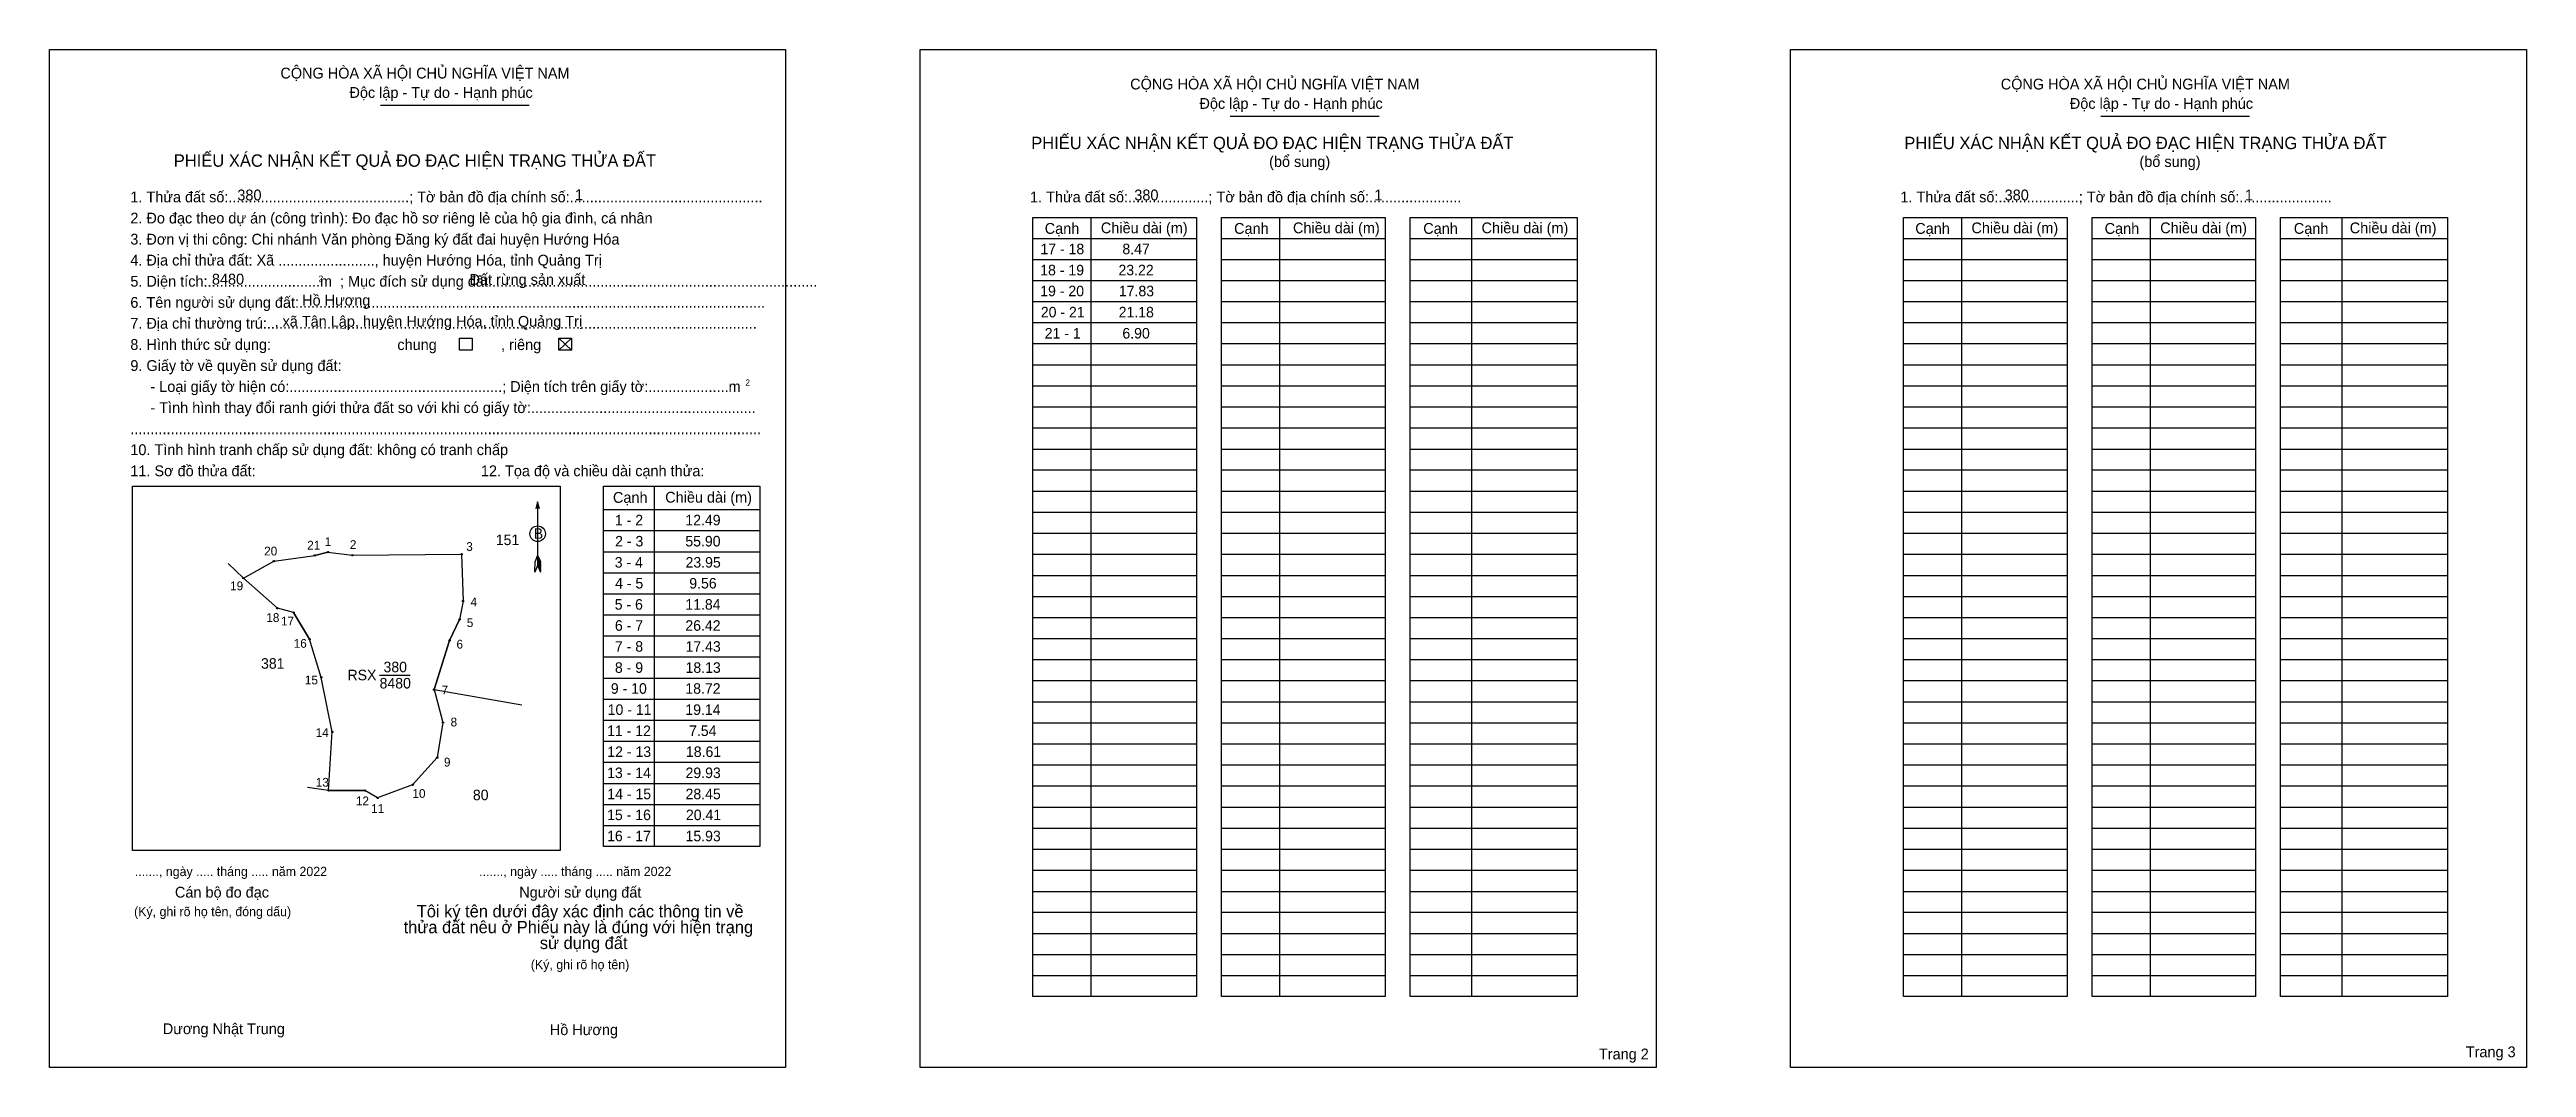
# Model space of a CAD drawing. Extents: x 544961 to 546227, y 1838122 to 1838643.
import ezdxf

# ---------------------------------------------------------------- set-up
doc = ezdxf.new("R2010")
doc.units = 0
for name, color, linetype in [('Level 1', 7, 'Continuous'), ('Level 10', 7, 'Continuous'), ('Level 11', 7, 'Continuous'), ('Level 13', 7, 'Continuous'), ('Level 2', 7, 'Continuous'), ('Level 25', 7, 'Continuous'), ('Level 27', 7, 'Continuous'), ('Level 36', 7, 'Continuous'), ('Level 48', 7, 'Continuous'), ('Level 50', 7, 'Continuous'), ('Level 52', 7, 'Continuous'), ('Level 55', 7, 'Continuous'), ('Level 6', 7, 'Continuous'), ('Level 9', 7, 'Continuous')]:
    doc.layers.add(name, color=color, linetype=linetype)

msp = doc.modelspace()

# ---------------------------------------------------------------- linework, layer by layer
at = {"layer": 'Level 1'}
for p, q in [((544960.9, 1838642.7), (544960.9, 1838642.7)), ((545405.9, 1838642.7), (545405.9, 1838642.7)), ((545130, 1838614.2), (545206.1, 1838614.2)), ((545564.4, 1838608.7), (545640.5, 1838608.7)), ((546009.4, 1838608.7), (546085.5, 1838608.7)), ((545493.2, 1838556.9), (545493.2, 1838158.6)), ((545589.6, 1838556.9), (545589.6, 1838158.6)), ((545687.8, 1838556.9), (545687.8, 1838158.6)), ((545938.2, 1838556.9), (545938.2, 1838158.6)), ((546034.6, 1838556.9), (546034.6, 1838158.6)), ((546132.7, 1838556.9), (546132.7, 1838158.6)), ((545463.6, 1838546.2), (545547.2, 1838546.2)), ((545560, 1838546.2), (545643.6, 1838546.2)), ((545656.4, 1838546.2), (545741.8, 1838546.2)), ((545908.6, 1838546.2), (545992.2, 1838546.2)), ((546005, 1838546.2), (546088.6, 1838546.2)), ((546101.3, 1838546.2), (546186.7, 1838546.2)), ((545463.6, 1838535.4), (545547.2, 1838535.4)), ((545560, 1838535.4), (545643.6, 1838535.4)), ((545656.4, 1838535.4), (545741.8, 1838535.4)), ((545908.6, 1838535.4), (545992.2, 1838535.4)), ((546005, 1838535.4), (546088.6, 1838535.4)), ((546101.3, 1838535.4), (546186.7, 1838535.4)), ((545463.6, 1838524.7), (545547.2, 1838524.7)), ((545560, 1838524.7), (545643.6, 1838524.7)), ((545656.4, 1838524.7), (545741.8, 1838524.7)), ((545908.6, 1838524.7), (545992.2, 1838524.7)), ((546005, 1838524.7), (546088.6, 1838524.7)), ((546101.3, 1838524.7), (546186.7, 1838524.7)), ((545463.6, 1838513.9), (545547.2, 1838513.9)), ((545560, 1838513.9), (545643.6, 1838513.9)), ((545656.4, 1838513.9), (545741.8, 1838513.9)), ((545908.6, 1838513.9), (545992.2, 1838513.9)), ((546005, 1838513.9), (546088.6, 1838513.9)), ((546101.3, 1838513.9), (546186.7, 1838513.9)), ((545221.2, 1838495.1), (545227.7, 1838489.1)), ((545221.2, 1838489.1), (545227.7, 1838495.1)), ((545463.6, 1838503.1), (545547.2, 1838503.1)), ((545463.6, 1838492.4), (545547.2, 1838492.4)), ((545560, 1838503.1), (545643.6, 1838503.1)), ((545560, 1838492.4), (545643.6, 1838492.4)), ((545656.4, 1838503.1), (545741.8, 1838503.1)), ((545656.4, 1838492.4), (545741.8, 1838492.4)), ((545908.6, 1838503.1), (545992.2, 1838503.1)), ((545908.6, 1838492.4), (545992.2, 1838492.4)), ((546005, 1838503.1), (546088.6, 1838503.1)), ((546005, 1838492.4), (546088.6, 1838492.4)), ((546101.3, 1838503.1), (546186.7, 1838503.1)), ((546101.3, 1838492.4), (546186.7, 1838492.4)), ((545463.6, 1838481.6), (545547.2, 1838481.6)), ((545560, 1838481.6), (545643.6, 1838481.6)), ((545656.4, 1838481.6), (545741.8, 1838481.6)), ((545908.6, 1838481.6), (545992.2, 1838481.6)), ((546005, 1838481.6), (546088.6, 1838481.6)), ((546101.3, 1838481.6), (546186.7, 1838481.6)), ((545463.6, 1838470.8), (545547.2, 1838470.8)), ((545560, 1838470.8), (545643.6, 1838470.8)), ((545656.4, 1838470.8), (545741.8, 1838470.8)), ((545908.6, 1838470.8), (545992.2, 1838470.8)), ((546005, 1838470.8), (546088.6, 1838470.8)), ((546101.3, 1838470.8), (546186.7, 1838470.8)), ((545463.6, 1838460.1), (545547.2, 1838460.1)), ((545560, 1838460.1), (545643.6, 1838460.1)), ((545656.4, 1838460.1), (545741.8, 1838460.1)), ((545908.6, 1838460.1), (545992.2, 1838460.1)), ((546005, 1838460.1), (546088.6, 1838460.1)), ((546101.3, 1838460.1), (546186.7, 1838460.1)), ((545463.6, 1838449.3), (545547.2, 1838449.3)), ((545560, 1838449.3), (545643.6, 1838449.3)), ((545656.4, 1838449.3), (545741.8, 1838449.3)), ((545908.6, 1838449.3), (545992.2, 1838449.3)), ((546005, 1838449.3), (546088.6, 1838449.3)), ((546101.3, 1838449.3), (546186.7, 1838449.3)), ((545463.6, 1838438.5), (545547.2, 1838438.5)), ((545560, 1838438.5), (545643.6, 1838438.5)), ((545656.4, 1838438.5), (545741.8, 1838438.5)), ((545908.6, 1838438.5), (545992.2, 1838438.5)), ((546005, 1838438.5), (546088.6, 1838438.5)), ((546101.3, 1838438.5), (546186.7, 1838438.5)), ((545003.3, 1838419.5), (545003.3, 1838419.5)), ((545269.9, 1838419.6), (545269.9, 1838235.3)), ((545463.6, 1838427.8), (545547.2, 1838427.8)), ((545463.6, 1838417), (545547.2, 1838417)), ((545560, 1838427.8), (545643.6, 1838427.8)), ((545560, 1838417), (545643.6, 1838417)), ((545656.4, 1838427.8), (545741.8, 1838427.8)), ((545656.4, 1838417), (545741.8, 1838417)), ((545908.6, 1838427.8), (545992.2, 1838427.8)), ((545908.6, 1838417), (545992.2, 1838417)), ((546005, 1838427.8), (546088.6, 1838427.8)), ((546005, 1838417), (546088.6, 1838417)), ((546101.3, 1838427.8), (546186.7, 1838427.8)), ((546101.3, 1838417), (546186.7, 1838417)), ((545210.4, 1838411.5), (545210.4, 1838378.9)), ((545244.1, 1838407.6), (545323.9, 1838407.6)), ((545463.6, 1838406.2), (545547.2, 1838406.2)), ((545560, 1838406.2), (545643.6, 1838406.2)), ((545656.4, 1838406.2), (545741.8, 1838406.2)), ((545908.6, 1838406.2), (545992.2, 1838406.2)), ((546005, 1838406.2), (546088.6, 1838406.2)), ((546101.3, 1838406.2), (546186.7, 1838406.2)), ((545244.1, 1838396.8), (545323.9, 1838396.8)), ((545463.6, 1838395.5), (545547.2, 1838395.5)), ((545560, 1838395.5), (545643.6, 1838395.5)), ((545656.4, 1838395.5), (545741.8, 1838395.5)), ((545908.6, 1838395.5), (545992.2, 1838395.5)), ((546005, 1838395.5), (546088.6, 1838395.5)), ((546101.3, 1838395.5), (546186.7, 1838395.5)), ((545209, 1838375.6), (545209.1, 1838381)), ((545210.4, 1838378.9), (545209, 1838375.6)), ((545210.4, 1838384.3), (545209.1, 1838381)), ((545210.4, 1838384.3), (545211.8, 1838381)), ((545210.4, 1838383.8), (545211.8, 1838380.5)), ((545210.4, 1838383.4), (545211.8, 1838380)), ((545210.4, 1838382.9), (545211.8, 1838379.5)), ((545210.4, 1838382.4), (545211.8, 1838379)), ((545210.4, 1838381.9), (545211.8, 1838378.6)), ((545210.4, 1838381.5), (545211.8, 1838378.1)), ((545210.4, 1838381), (545211.8, 1838377.6)), ((545210.4, 1838380.5), (545211.8, 1838377.1)), ((545210.4, 1838380.1), (545211.8, 1838376.6)), ((545210.4, 1838379.6), (545211.9, 1838376.2)), ((545210.4, 1838378.9), (545211.9, 1838375.6)), ((545211.9, 1838375.6), (545211.8, 1838381)), ((545244.1, 1838386), (545323.9, 1838386)), ((545463.6, 1838384.7), (545547.2, 1838384.7)), ((545560, 1838384.7), (545643.6, 1838384.7)), ((545656.4, 1838384.7), (545741.8, 1838384.7)), ((545908.6, 1838384.7), (545992.2, 1838384.7)), ((546005, 1838384.7), (546088.6, 1838384.7)), ((546101.3, 1838384.7), (546186.7, 1838384.7)), ((545244.1, 1838375.3), (545323.9, 1838375.3)), ((545463.6, 1838373.9), (545547.2, 1838373.9)), ((545560, 1838373.9), (545643.6, 1838373.9)), ((545656.4, 1838373.9), (545741.8, 1838373.9)), ((545908.6, 1838373.9), (545992.2, 1838373.9)), ((546005, 1838373.9), (546088.6, 1838373.9)), ((546101.3, 1838373.9), (546186.7, 1838373.9)), ((545244.1, 1838364.5), (545323.9, 1838364.5)), ((545244.1, 1838353.7), (545323.9, 1838353.7)), ((545463.6, 1838363.2), (545547.2, 1838363.2)), ((545463.6, 1838352.4), (545547.2, 1838352.4)), ((545560, 1838363.2), (545643.6, 1838363.2)), ((545560, 1838352.4), (545643.6, 1838352.4)), ((545656.4, 1838363.2), (545741.8, 1838363.2)), ((545656.4, 1838352.4), (545741.8, 1838352.4)), ((545908.6, 1838363.2), (545992.2, 1838363.2)), ((545908.6, 1838352.4), (545992.2, 1838352.4)), ((546005, 1838363.2), (546088.6, 1838363.2)), ((546005, 1838352.4), (546088.6, 1838352.4)), ((546101.3, 1838363.2), (546186.7, 1838363.2)), ((546101.3, 1838352.4), (546186.7, 1838352.4)), ((545244.1, 1838343), (545323.9, 1838343)), ((545463.6, 1838341.6), (545547.2, 1838341.6)), ((545560, 1838341.6), (545643.6, 1838341.6)), ((545656.4, 1838341.6), (545741.8, 1838341.6)), ((545908.6, 1838341.6), (545992.2, 1838341.6)), ((546005, 1838341.6), (546088.6, 1838341.6)), ((546101.3, 1838341.6), (546186.7, 1838341.6)), ((545244.1, 1838332.2), (545323.9, 1838332.2)), ((545463.6, 1838330.9), (545547.2, 1838330.9)), ((545560, 1838330.9), (545643.6, 1838330.9)), ((545656.4, 1838330.9), (545741.8, 1838330.9)), ((545908.6, 1838330.9), (545992.2, 1838330.9)), ((546005, 1838330.9), (546088.6, 1838330.9)), ((546101.3, 1838330.9), (546186.7, 1838330.9)), ((545244.1, 1838321.4), (545323.9, 1838321.4)), ((545463.6, 1838320.1), (545547.2, 1838320.1)), ((545560, 1838320.1), (545643.6, 1838320.1)), ((545656.4, 1838320.1), (545741.8, 1838320.1)), ((545908.6, 1838320.1), (545992.2, 1838320.1)), ((546005, 1838320.1), (546088.6, 1838320.1)), ((546101.3, 1838320.1), (546186.7, 1838320.1)), ((545244.1, 1838310.7), (545323.9, 1838310.7)), ((545463.6, 1838309.3), (545547.2, 1838309.3)), ((545560, 1838309.3), (545643.6, 1838309.3)), ((545656.4, 1838309.3), (545741.8, 1838309.3)), ((545908.6, 1838309.3), (545992.2, 1838309.3)), ((546005, 1838309.3), (546088.6, 1838309.3)), ((546101.3, 1838309.3), (546186.7, 1838309.3)), ((545244.1, 1838299.9), (545323.9, 1838299.9)), ((545244.1, 1838289.1), (545323.9, 1838289.1)), ((545463.6, 1838298.6), (545547.2, 1838298.6)), ((545560, 1838298.6), (545643.6, 1838298.6)), ((545656.4, 1838298.6), (545741.8, 1838298.6)), ((545908.6, 1838298.6), (545992.2, 1838298.6)), ((546005, 1838298.6), (546088.6, 1838298.6)), ((546101.3, 1838298.6), (546186.7, 1838298.6)), ((545244.1, 1838278.4), (545323.9, 1838278.4)), ((545463.6, 1838287.8), (545547.2, 1838287.8)), ((545463.6, 1838277), (545547.2, 1838277)), ((545560, 1838287.8), (545643.6, 1838287.8)), ((545560, 1838277), (545643.6, 1838277)), ((545656.4, 1838287.8), (545741.8, 1838287.8)), ((545656.4, 1838277), (545741.8, 1838277)), ((545908.6, 1838287.8), (545992.2, 1838287.8)), ((545908.6, 1838277), (545992.2, 1838277)), ((546005, 1838287.8), (546088.6, 1838287.8)), ((546005, 1838277), (546088.6, 1838277)), ((546101.3, 1838287.8), (546186.7, 1838287.8)), ((546101.3, 1838277), (546186.7, 1838277)), ((545244.1, 1838267.6), (545323.9, 1838267.6)), ((545463.6, 1838266.3), (545547.2, 1838266.3)), ((545560, 1838266.3), (545643.6, 1838266.3)), ((545656.4, 1838266.3), (545741.8, 1838266.3)), ((545908.6, 1838266.3), (545992.2, 1838266.3)), ((546005, 1838266.3), (546088.6, 1838266.3)), ((546101.3, 1838266.3), (546186.7, 1838266.3)), ((545244.1, 1838256.8), (545323.9, 1838256.8)), ((545463.6, 1838255.5), (545547.2, 1838255.5)), ((545560, 1838255.5), (545643.6, 1838255.5)), ((545656.4, 1838255.5), (545741.8, 1838255.5)), ((545908.6, 1838255.5), (545992.2, 1838255.5)), ((546005, 1838255.5), (546088.6, 1838255.5)), ((546101.3, 1838255.5), (546186.7, 1838255.5)), ((545244.1, 1838246.1), (545323.9, 1838246.1)), ((545463.6, 1838244.7), (545547.2, 1838244.7)), ((545560, 1838244.7), (545643.6, 1838244.7)), ((545656.4, 1838244.7), (545741.8, 1838244.7)), ((545908.6, 1838244.7), (545992.2, 1838244.7)), ((546005, 1838244.7), (546088.6, 1838244.7)), ((546101.3, 1838244.7), (546186.7, 1838244.7)), ((545221.9, 1838233.2), (545221.9, 1838233.2)), ((545463.6, 1838234), (545547.2, 1838234)), ((545560, 1838234), (545643.6, 1838234)), ((545656.4, 1838234), (545741.8, 1838234)), ((545908.6, 1838234), (545992.2, 1838234)), ((546005, 1838234), (546088.6, 1838234)), ((546101.3, 1838234), (546186.7, 1838234)), ((545463.6, 1838223.2), (545547.2, 1838223.2)), ((545560, 1838223.2), (545643.6, 1838223.2)), ((545656.4, 1838223.2), (545741.8, 1838223.2)), ((545908.6, 1838223.2), (545992.2, 1838223.2)), ((546005, 1838223.2), (546088.6, 1838223.2)), ((546101.3, 1838223.2), (546186.7, 1838223.2)), ((545463.6, 1838212.4), (545547.2, 1838212.4)), ((545463.6, 1838201.7), (545547.2, 1838201.7)), ((545560, 1838212.4), (545643.6, 1838212.4)), ((545560, 1838201.7), (545643.6, 1838201.7)), ((545656.4, 1838212.4), (545741.8, 1838212.4)), ((545656.4, 1838201.7), (545741.8, 1838201.7)), ((545908.6, 1838212.4), (545992.2, 1838212.4)), ((545908.6, 1838201.7), (545992.2, 1838201.7)), ((546005, 1838212.4), (546088.6, 1838212.4)), ((546005, 1838201.7), (546088.6, 1838201.7)), ((546101.3, 1838212.4), (546186.7, 1838212.4)), ((546101.3, 1838201.7), (546186.7, 1838201.7)), ((545463.6, 1838190.9), (545547.2, 1838190.9)), ((545560, 1838190.9), (545643.6, 1838190.9)), ((545656.4, 1838190.9), (545741.8, 1838190.9)), ((545908.6, 1838190.9), (545992.2, 1838190.9)), ((546005, 1838190.9), (546088.6, 1838190.9)), ((546101.3, 1838190.9), (546186.7, 1838190.9)), ((545463.6, 1838180.1), (545547.2, 1838180.1)), ((545560, 1838180.1), (545643.6, 1838180.1)), ((545656.4, 1838180.1), (545741.8, 1838180.1)), ((545908.6, 1838180.1), (545992.2, 1838180.1)), ((546005, 1838180.1), (546088.6, 1838180.1)), ((546101.3, 1838180.1), (546186.7, 1838180.1)), ((545463.6, 1838169.4), (545547.2, 1838169.4)), ((545560, 1838169.4), (545643.6, 1838169.4)), ((545656.4, 1838169.4), (545741.8, 1838169.4)), ((545908.6, 1838169.4), (545992.2, 1838169.4)), ((546005, 1838169.4), (546088.6, 1838169.4)), ((546101.3, 1838169.4), (546186.7, 1838169.4)), ((545337.1, 1838122.4), (545337.1, 1838122.4)), ((545782.1, 1838122.4), (545782.1, 1838122.4))]:
    msp.add_line(p, q, dxfattribs=at)
for points in [[(545463.6, 1838556.9), (545547.2, 1838556.9), (545547.2, 1838158.6), (545463.6, 1838158.6)], [(545560, 1838556.9), (545643.6, 1838556.9), (545643.6, 1838158.6), (545560, 1838158.6)], [(545656.4, 1838556.9), (545741.8, 1838556.9), (545741.8, 1838158.6), (545656.4, 1838158.6)], [(545908.6, 1838556.9), (545992.2, 1838556.9), (545992.2, 1838158.6), (545908.6, 1838158.6)], [(546005, 1838556.9), (546088.6, 1838556.9), (546088.6, 1838158.6), (546005, 1838158.6)], [(546101.3, 1838556.9), (546186.7, 1838556.9), (546186.7, 1838158.6), (546101.3, 1838158.6)], [(545003.3, 1838419.5), (545221.9, 1838419.5), (545221.9, 1838233.2), (545003.3, 1838233.2)], [(545244.1, 1838419.6), (545323.9, 1838419.6), (545323.9, 1838235.3), (545244.1, 1838235.3)]]:
    msp.add_lwpolyline(points, close=True, dxfattribs=at)
msp.add_lwpolyline([(545211.4, 1838408), (545210.4, 1838411.5), (545209.5, 1838408)], dxfattribs=at)
msp.add_circle((545210.4, 1838395.2), 3.97, dxfattribs=at)
at = {"layer": 'Level 10'}
msp.add_lwpolyline([(545122.1, 1838263.9), (545103.5, 1838264), (545105.4, 1838293.9), (545099.8, 1838321.8), (545093.8, 1838341.3), (545085.6, 1838354.9), (545077.4, 1838357.1), (545060, 1838372.5), (545075.6, 1838381.2), (545096.5, 1838384.1), (545103.2, 1838385.8), (545115.6, 1838384.2), (545171.5, 1838384.7), (545172.3, 1838360.8), (545170.5, 1838351.4), (545165.4, 1838340.7), (545157.5, 1838315.5), (545162, 1838298.7), (545159.1, 1838280.8), (545146.5, 1838266.9), (545128.6, 1838260.2)], close=True, dxfattribs=at)
at = {"layer": 'Level 11'}
for centre in [(545075.6, 1838381.2), (545096.5, 1838384.1), (545103.2, 1838385.8), (545115.6, 1838384.2), (545171.5, 1838384.7), (545060, 1838372.5), (545077.4, 1838357.1), (545085.6, 1838354.9), (545172.3, 1838360.8), (545093.8, 1838341.3), (545165.4, 1838340.7), (545170.5, 1838351.4), (545099.8, 1838321.8), (545157.5, 1838315.5), (545105.4, 1838293.9), (545162, 1838298.7), (545159.1, 1838280.8), (545103.5, 1838264), (545122.1, 1838263.9), (545122.1, 1838263.9), (545146.5, 1838266.9), (545128.6, 1838260.2)]:
    msp.add_circle(centre, 0.359, dxfattribs=at)
at = {"layer": 'Level 2'}
for points in [[(544960.9, 1838642.7), (545337.1, 1838642.7), (545337.1, 1838122.4), (544960.9, 1838122.4)], [(545405.9, 1838642.7), (545782.1, 1838642.7), (545782.1, 1838122.4), (545405.9, 1838122.4)], [(545850.8, 1838642.7), (546227, 1838642.7), (546227, 1838122.4), (545850.8, 1838122.4)]]:
    msp.add_lwpolyline(points, close=True, dxfattribs=at)
at = {"layer": 'Level 25'}
for p, q in [((545103.2, 1838385.8), (545096.5, 1838384.1)), ((545085.6, 1838354.9), (545093.8, 1838341.3)), ((545157.5, 1838315.5), (545165.4, 1838340.7)), ((545165.4, 1838340.7), (545170.5, 1838351.4)), ((545103.5, 1838264), (545122.1, 1838263.9))]:
    msp.add_line(p, q, dxfattribs=at)
at = {"layer": 'Level 27'}
for p, q in [((545060, 1838372.5), (545052.2, 1838380)), ((545103.5, 1838264), (545092.8, 1838265.5))]:
    msp.add_line(p, q, dxfattribs=at)
at = {"layer": 'Level 50'}
for points in [[(545170.4, 1838495.1), (545176.9, 1838495.1), (545176.9, 1838489.1), (545170.4, 1838489.1)], [(545221.2, 1838495.1), (545227.7, 1838495.1), (545227.7, 1838489.1), (545221.2, 1838489.1)]]:
    msp.add_lwpolyline(points, close=True, dxfattribs=at)
at = {"layer": 'Level 9'}
for p, q in [((545129.6, 1838322.9), (545145.3, 1838322.9)), ((545157.5, 1838315.5), (545202.4, 1838307.8))]:
    msp.add_line(p, q, dxfattribs=at)

# ---------------------------------------------------------------- texts
at = {"layer": 'Level 1'}
for s, height, p in [('CỘNG HÒA XÃ HỘI CHỦ NGHĨA VIỆT NAM', 5.526, (545078.9, 1838627.9)), ('Độc lập - Tự do - Hạnh phúc', 5.526, (545114.2, 1838618)), ('CỘNG HÒA XÃ HỘI CHỦ NGHĨA VIỆT NAM', 5.526, (545513.3, 1838622.3)), ('Độc lập - Tự do - Hạnh phúc', 5.526, (545548.7, 1838612.4)), ('CỘNG HÒA XÃ HỘI CHỦ NGHĨA VIỆT NAM', 5.526, (545958.3, 1838622.3)), ('Độc lập - Tự do - Hạnh phúc', 5.526, (545993.6, 1838612.4)), ('PHIẾU XÁC NHẬN KẾT QUẢ ĐO ĐẠC HIỆN TRẠNG THỬA ĐẤT', 6.316, (545462.7, 1838591.8)), ('PHIẾU XÁC NHẬN KẾT QUẢ ĐO ĐẠC HIỆN TRẠNG THỬA ĐẤT', 6.316, (545909, 1838591.8)), ('PHIẾU XÁC NHẬN KẾT QUẢ ĐO ĐẠC HIỆN TRẠNG THỬA ĐẤT', 6.316, (545024.4, 1838582.8)), ('(bổ sung)', 5.53, (545584.3, 1838582.7)), ('(bổ sung)', 5.53, (546029.2, 1838582.7)), ('1. Thửa đất số:.............................................; Tờ bản đồ địa chính số:................................................', 5.5261, (545002.2, 1838564.6)), ('1. Thửa đất số:....................; Tờ bản đồ địa chính số:.......................', 5.526, (545462.1, 1838564.6)), ('1. Thửa đất số:....................; Tờ bản đồ địa chính số:.......................', 5.526, (545907, 1838564.6)), ('2. Đo đạc theo dự án (công trình): Đo đạc hồ sơ riêng lẻ của hộ gia đình, cá nhân', 5.526, (545002.2, 1838553.8)), ('Chiều dài (m)', 5.526, (545498.3, 1838548.8)), ('Chiều dài (m)', 5.526, (545596.5, 1838548.8)), ('Chiều dài (m)', 5.526, (545692.9, 1838548.8)), ('Chiều dài (m)', 5.526, (545943.3, 1838548.8)), ('Chiều dài (m)', 5.526, (546039.8, 1838548.8)), ('Chiều dài (m)', 5.526, (546136.7, 1838548.8)), ('3. Đơn vị thi công: Chi nhánh Văn phòng Đăng ký đất đai huyện Hướng Hóa', 5.526, (545002.2, 1838543)), ('Cạnh', 5.53, (545469.6, 1838548.5)), ('Cạnh', 5.53, (545566.4, 1838548.5)), ('Cạnh', 5.53, (545663.1, 1838548.5)), ('Cạnh', 5.53, (545914.6, 1838548.5)), ('Cạnh', 5.53, (546011.4, 1838548.5)), ('Cạnh', 5.53, (546108.1, 1838548.5)), ('4. Địa chỉ thửa đất: Xã ........................, huyện Hướng Hóa, tỉnh Quảng Trị', 5.526, (545002.2, 1838532.3)), ('5. Diện tích:............................m  ; Mục đích sử dụng đất:.................................................................................', 5.5261, (545002.2, 1838521.5)), ('6. Tên người sử dụng đất:....................................................................................................................', 5.5261, (545002.2, 1838510.7)), ('2', 3.16, (545098.4, 1838524)), ('7. Địa chỉ thường trú:..........................................................................................................................', 5.5261, (545002.2, 1838500)), ('chung                , riêng', 5.526, (545138.7, 1838489.1)), ('9. Giấy tờ về quyền sử dụng đất:', 5.526, (545002.2, 1838478.4)), ('     - Loại giấy tờ hiện có:.....................................................; Diện tích trên giấy tờ:....................m', 5.5261, (545002.2, 1838467.7)), ('2', 3.16, (545316.6, 1838470.9)), ('     - Tình hình thay đổi ranh giới thửa đất so với khi có giấy tờ:........................................................', 5.5261, (545002.2, 1838456.9)), ('10. Tình hình tranh chấp sử dụng đất: không có tranh chấp', 5.526, (545002.2, 1838435.4)), ('.............................................................................................................................................................', 5.5261, (545002.2, 1838446.1)), ('11. Sơ đồ thửa đất:', 5.526, (545002.2, 1838424.6)), ('12. Tọa độ và chiều dài cạnh thửa:', 5.526, (545181.4, 1838424.6)), ('Cạnh', 5.53, (545248.9, 1838411)), ('Chiều dài (m)', 5.526, (545275.6, 1838411.1)), ('B', 5.38, (545208.4, 1838392.6)), ('......., ngày ..... tháng ..... năm 2022', 4.737, (545004.5, 1838220.2)), ('Cán bộ đo đạc', 5.526, (545025, 1838209.2)), ('......., ngày ..... tháng ..... năm 2022', 4.737, (545180.5, 1838220.2)), ('Người sử dụng đất', 5.526, (545201, 1838209.2)), ('(Ký, ghi rõ họ tên, đóng dấu)', 4.737, (545004.1, 1838199.7)), ('Tôi ký tên dưới đây xác định các thông tin về', 6.28, (545148.6, 1838199.1)), ('thửa đất nêu ở Phiếu này là đúng với hiện trạng', 6.28, (545141.9, 1838191)), ('sử dụng đất', 6.28, (545211.5, 1838182.9)), ('(Ký, ghi rõ họ tên)', 4.737, (545206.9, 1838172.6)), ('Dương Nhật Trung', 5.526, (545018.8, 1838139.4)), ('Trang 2', 5.53, (545752.9, 1838126.5)), ('Trang 3', 5.53, (546196, 1838127.6))]:
    msp.add_text(s, height=height, dxfattribs=at).set_placement(p)
at = {"layer": 'Level 13'}
for s, p in [('380', (545131.6, 1838324.4)), ('RSX', (545113.2, 1838320.3)), ('8480', (545129.6, 1838316.1))]:
    msp.add_text(s, height=5.38, dxfattribs=at).set_placement(p)
at = {"layer": 'Level 36'}
msp.add_text('381', height=5.38, dxfattribs=at).set_placement((545069, 1838326.2))
at = {"layer": 'Level 48'}
msp.add_text('8. Hình thức sử dụng:', height=5.526, dxfattribs=at).set_placement((545002.2, 1838489.2))
at = {"layer": 'Level 52'}
for s, p in [('17 - 18', (545467.4, 1838538.1)), ('8.47', (545509.3, 1838538.1)), ('18 - 19', (545467.3, 1838527.3)), ('23.22', (545507.3, 1838527.3)), ('19 - 20', (545467.3, 1838516.6)), ('17.83', (545507.5, 1838516.6)), ('20 - 21', (545467.6, 1838505.8)), ('21.18', (545507.4, 1838505.8)), ('21 - 1', (545469.6, 1838495)), ('6.90', (545509.3, 1838495)), ('1 - 2', (545249.9, 1838399.5)), ('12.49', (545285.9, 1838399.5)), ('2 - 3', (545250, 1838388.7)), ('55.90', (545285.9, 1838388.7)), ('3 - 4', (545249.8, 1838377.9)), ('23.95', (545286, 1838377.9)), ('4 - 5', (545250, 1838367.2)), ('9.56', (545287.9, 1838367.2)), ('5 - 6', (545249.8, 1838356.4)), ('11.84', (545285.9, 1838356.4)), ('6 - 7', (545249.9, 1838345.6)), ('7 - 8', (545249.9, 1838334.9)), ('26.42', (545285.9, 1838345.6)), ('17.43', (545286, 1838334.9)), ('8 - 9', (545249.9, 1838324.1)), ('18.13', (545286, 1838324.1)), ('9 - 10', (545247.8, 1838313.4)), ('18.72', (545285.9, 1838313.4)), ('10 - 11', (545246.2, 1838302.6)), ('19.14', (545285.9, 1838302.6)), ('11 - 12', (545245.9, 1838291.8)), ('7.54', (545287.8, 1838291.8)), ('12 - 13', (545246, 1838281.1)), ('18.61', (545286.2, 1838281.1)), ('13 - 14', (545245.9, 1838270.3)), ('14 - 15', (545246, 1838259.5)), ('28.45', (545286, 1838259.5)), ('29.93', (545286, 1838270.3)), ('15 - 16', (545245.9, 1838248.8)), ('20.41', (545286.2, 1838248.8)), ('16 - 17', (545245.9, 1838238)), ('15.93', (545286, 1838238))]:
    msp.add_text(s, height=5.38, dxfattribs=at).set_placement(p)
at = {"layer": 'Level 55'}
for s, p in [('20', (545075.4, 1838381.2)), ('21', (545096.4, 1838384.1)), ('1', (545103.2, 1838385.8)), ('2', (545115.6, 1838384.2)), ('3', (545171.5, 1838384.7)), ('19', (545059.9, 1838372.5)), ('18', (545077.3, 1838357.1)), ('17', (545085.4, 1838354.9)), ('4', (545172.2, 1838360.8)), ('16', (545093.7, 1838341.3)), ('6', (545165.3, 1838340.7)), ('5', (545170.5, 1838351.4)), ('15', (545099.6, 1838321.8)), ('7', (545157.4, 1838315.5)), ('14', (545105.3, 1838293.9)), ('8', (545162, 1838298.7)), ('9', (545159.1, 1838280.8)), ('13', (545103.3, 1838264)), ('12', (545121.9, 1838263.9)), ('10', (545146.4, 1838266.9)), ('11', (545128.5, 1838260.2))]:
    msp.add_text(s, height=0.179, dxfattribs=at).set_placement(p)
at = {"layer": 'Level 6'}
for s, height, p in [('380', 5.53, (545056.9, 1838565.6)), ('1', 5.53, (545229.5, 1838565.7)), ('380', 5.53, (545515.4, 1838565.6)), ('1', 5.53, (545638.1, 1838565.6)), ('380', 5.53, (545960.3, 1838565.6)), ('1', 5.53, (546083.1, 1838565.6)), ('8480', 5.53, (545043.9, 1838522.6)), ('Hồ Hương', 5.53, (545090, 1838511.8)), ('Đất rừng sản xuất', 5.526, (545175.6, 1838522.4)), (', xã Tân Lập, huyện Hướng Hóa, tỉnh Quảng Trị', 5.526, (545075.9, 1838501)), ('Hồ Hương', 5.53, (545216.6, 1838138.9))]:
    msp.add_text(s, height=height, dxfattribs=at).set_placement(p)
at = {"layer": 'Level 9'}
for s, height, p in [('21', 4.49, (545092.6, 1838387.1)), ('1', 4.49, (545101.6, 1838388.9)), ('2', 4.49, (545114.4, 1838387.4)), ('3', 4.49, (545173.9, 1838386.4)), ('151', 5.38, (545189, 1838389.4)), ('20', 4.49, (545070.6, 1838384.1)), ('19', 4.49, (545053.2, 1838366.3)), ('18', 4.49, (545071.7, 1838350.1)), ('17', 4.49, (545079.2, 1838348.3)), ('4', 4.49, (545176.1, 1838358.1)), ('16', 4.49, (545085.7, 1838336.9)), ('6', 4.49, (545168.9, 1838336.5)), ('5', 4.49, (545174.2, 1838347.5)), ('15', 4.49, (545091.4, 1838318.2)), ('7', 4.49, (545161.3, 1838313.1)), ('14', 4.49, (545096.9, 1838291.3)), ('8', 4.49, (545165.9, 1838296.7)), ('9', 4.49, (545162.5, 1838276.2)), ('13', 4.49, (545097, 1838265.9)), ('10', 4.49, (545146.4, 1838260.2)), ('80', 5.38, (545177.3, 1838259)), ('12', 4.49, (545117.5, 1838256.4)), ('11', 4.49, (545125.3, 1838252.5))]:
    msp.add_text(s, height=height, dxfattribs=at).set_placement(p)

doc.saveas('drawing.dxf')
